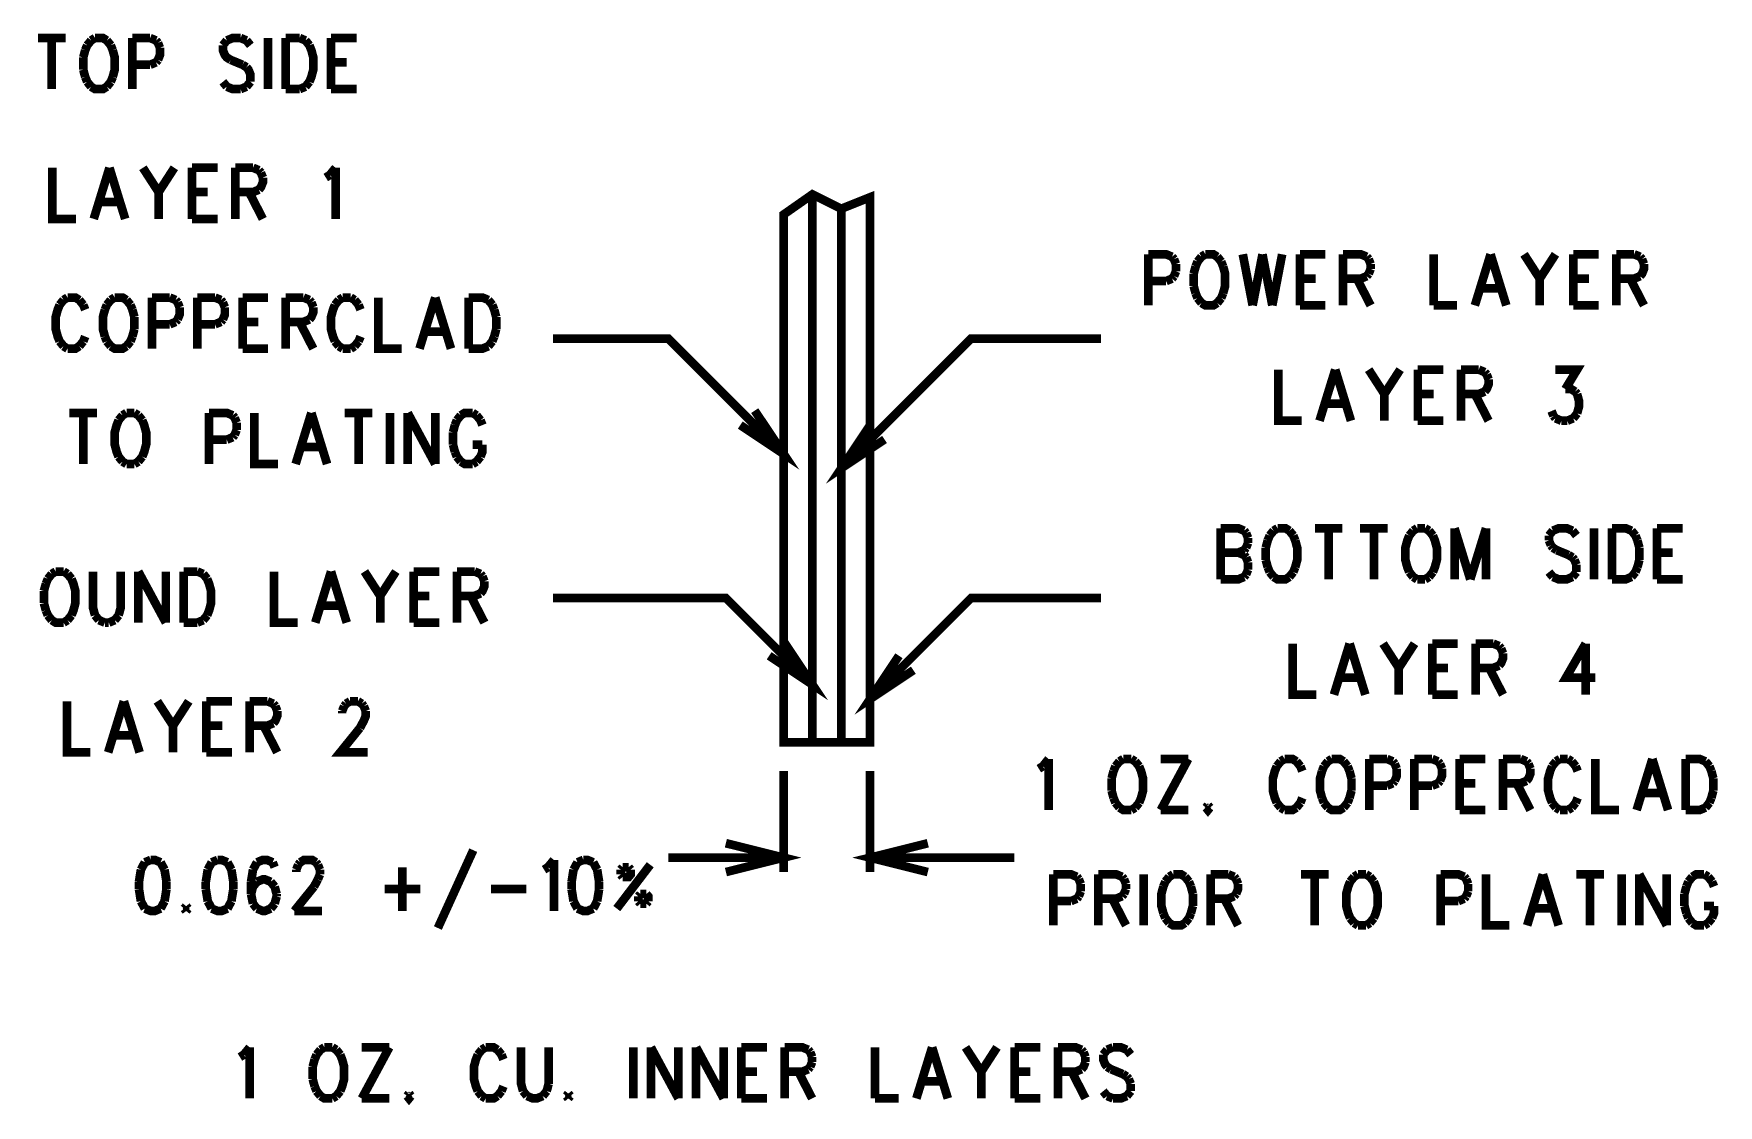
# Model space of a CAD drawing. Extents: x 7.3 to 18.3, y 4.7 to 13.
# Drawn here: x 14.475 to 17.395, y 5.371 to 7.229 of the extents above; entities that cross this region are included whole.
import ezdxf

# ---------------------------------------------------------------- set-up
doc = ezdxf.new("R2010")
doc.units = 0
doc.layers.add('DD_PHO', color=6, linetype='CONTINUOUS')

msp = doc.modelspace()

# ---------------------------------------------------------------- linework, layer by layer
at = {"layer": 'DD_PHO', "const_width": 0.015}
for points in [[(14.4825, 7.22109), (14.53022, 7.22109)], [(14.50636, 7.22109), (14.50636, 7.1325)], [(14.56772, 7.20843), (14.56431, 7.2)], [(14.57454, 7.21687), (14.56772, 7.20843)], [(14.58136, 7.22109), (14.57454, 7.21687)], [(14.60181, 7.21687), (14.595, 7.22109), (14.58136, 7.22109)], [(14.60863, 7.20843), (14.60181, 7.21687)], [(14.61204, 7.2), (14.60863, 7.20843)], [(14.64613, 7.22109), (14.64613, 7.1325)], [(14.64613, 7.22109), (14.67681, 7.22109)], [(14.67681, 7.22109), (14.68704, 7.21687)], [(14.68704, 7.21687), (14.69045, 7.21265)], [(14.69045, 7.21265), (14.69386, 7.20421)], [(14.80977, 7.21687), (14.80295, 7.20843)], [(14.80295, 7.20843), (14.80295, 7.2), (14.80636, 7.19156), (14.80977, 7.18734), (14.81659, 7.18312)], [(14.83363, 7.22109), (14.82, 7.22109), (14.80977, 7.21687)], [(14.84386, 7.21687), (14.83363, 7.22109)], [(14.85068, 7.20843), (14.84386, 7.21687)], [(14.88136, 7.22109), (14.88136, 7.1325)], [(14.91204, 7.22109), (14.91204, 7.1325)], [(14.91204, 7.22109), (14.9359, 7.22109)], [(14.9359, 7.22109), (14.94613, 7.21687)], [(14.94613, 7.21687), (14.95295, 7.20843)], [(14.95295, 7.20843), (14.95636, 7.2), (14.95977, 7.18734), (14.95977, 7.16625), (14.95636, 7.15359), (14.95295, 7.14515)], [(14.99045, 7.22109), (14.99045, 7.1325)], [(14.99045, 7.22109), (15.03477, 7.22109)], [(14.56431, 7.2), (14.5609, 7.18734)], [(14.5609, 7.18734), (14.5609, 7.16625)], [(14.61204, 7.15359), (14.61545, 7.16625), (14.61545, 7.18734), (14.61204, 7.2)], [(14.68704, 7.1789), (14.67681, 7.17468)], [(14.69045, 7.18312), (14.68704, 7.1789)], [(14.69386, 7.20421), (14.69386, 7.19156), (14.69045, 7.18312)], [(14.81659, 7.18312), (14.83704, 7.17468)], [(14.99045, 7.1789), (15.01772, 7.1789)], [(14.5609, 7.16625), (14.56431, 7.15359)], [(14.56431, 7.15359), (14.56772, 7.14515)], [(14.60863, 7.14515), (14.61204, 7.15359)], [(14.67681, 7.17468), (14.64613, 7.17468)], [(14.83704, 7.17468), (14.84386, 7.17046)], [(14.84386, 7.17046), (14.84727, 7.16625), (14.85068, 7.15781), (14.85068, 7.14515)], [(14.56772, 7.14515), (14.57454, 7.13671)], [(14.57454, 7.13671), (14.58136, 7.1325), (14.595, 7.1325), (14.60181, 7.13671)], [(14.60181, 7.13671), (14.60863, 7.14515)], [(14.80977, 7.13671), (14.80295, 7.14515)], [(14.83363, 7.1325), (14.82, 7.1325), (14.80977, 7.13671)], [(14.84386, 7.13671), (14.83363, 7.1325)], [(14.85068, 7.14515), (14.84386, 7.13671)], [(14.9359, 7.1325), (14.91204, 7.1325)], [(14.94613, 7.13671), (14.9359, 7.1325)], [(14.95295, 7.14515), (14.94613, 7.13671)], [(14.99045, 7.1325), (15.03477, 7.1325)], [(14.5075, 6.99609), (14.5075, 6.9075), (14.5484, 6.9075)], [(14.60636, 6.99609), (14.57909, 6.9075)], [(14.60636, 6.99609), (14.63363, 6.9075)], [(14.66431, 6.99609), (14.69159, 6.9539)], [(14.71886, 6.99609), (14.69159, 6.9539)], [(14.74954, 6.99609), (14.74954, 6.9075)], [(14.74954, 6.99609), (14.79386, 6.99609)], [(14.82454, 6.99609), (14.82454, 6.9075)], [(14.82454, 6.99609), (14.85522, 6.99609)], [(14.85522, 6.99609), (14.86545, 6.99187)], [(14.86545, 6.99187), (14.86886, 6.98765)], [(14.87227, 6.97921), (14.87227, 6.97078), (14.86886, 6.96234), (14.86545, 6.95812)], [(14.86886, 6.98765), (14.87227, 6.97921)], [(14.98136, 6.97921), (14.98818, 6.98343)], [(14.98818, 6.98343), (14.9984, 6.99609)], [(14.9984, 6.99609), (14.9984, 6.9075)], [(14.69159, 6.9539), (14.69159, 6.9075)], [(14.74954, 6.9539), (14.77681, 6.9539)], [(14.85522, 6.9539), (14.82454, 6.9539)], [(14.8484, 6.9539), (14.87227, 6.9075)], [(14.86545, 6.95812), (14.85522, 6.9539)], [(15.775, 6), (15.775, 6.915), (15.825, 6.95), (15.875, 6.925), (15.925, 6.945), (15.925, 6), (15.775, 6)], [(15.825, 6.95), (15.825, 6)], [(14.58931, 6.93703), (14.6234, 6.93703)], [(15.875, 6.925), (15.875, 6)], [(14.74954, 6.9075), (14.79386, 6.9075)], [(16.4075, 6.84609), (16.4075, 6.7575)], [(16.4075, 6.84609), (16.43818, 6.84609), (16.4484, 6.84187)], [(16.4484, 6.84187), (16.45181, 6.83765)], [(16.45181, 6.83765), (16.45522, 6.82921)], [(16.45522, 6.82921), (16.45522, 6.81656)], [(16.49272, 6.83343), (16.48931, 6.825)], [(16.49954, 6.84187), (16.49272, 6.83343)], [(16.50636, 6.84609), (16.49954, 6.84187)], [(16.52681, 6.84187), (16.52, 6.84609), (16.50636, 6.84609)], [(16.53363, 6.83343), (16.52681, 6.84187)], [(16.53704, 6.825), (16.53363, 6.83343)], [(16.57113, 6.84609), (16.58818, 6.7575)], [(16.60522, 6.84609), (16.58818, 6.7575)], [(16.60522, 6.84609), (16.62227, 6.7575)], [(16.63931, 6.84609), (16.62227, 6.7575)], [(16.67, 6.84609), (16.67, 6.7575)], [(16.67, 6.84609), (16.71431, 6.84609)], [(16.745, 6.84609), (16.745, 6.7575)], [(16.745, 6.84609), (16.77568, 6.84609), (16.7859, 6.84187)], [(16.7859, 6.84187), (16.78931, 6.83765)], [(16.78931, 6.83765), (16.79272, 6.82921)], [(16.79272, 6.82921), (16.79272, 6.82078)], [(16.90181, 6.84609), (16.90181, 6.7575)], [(17.00068, 6.84609), (16.9734, 6.7575)], [(17.00068, 6.84609), (17.02795, 6.7575)], [(17.05863, 6.84609), (17.0859, 6.8039)], [(17.11318, 6.84609), (17.0859, 6.8039)], [(17.14386, 6.84609), (17.14386, 6.7575)], [(17.14386, 6.84609), (17.18818, 6.84609)], [(17.21886, 6.84609), (17.21886, 6.7575)], [(17.21886, 6.84609), (17.24954, 6.84609)], [(17.24954, 6.84609), (17.25977, 6.84187)], [(17.25977, 6.84187), (17.26318, 6.83765)], [(17.26659, 6.82921), (17.26659, 6.82078), (17.26318, 6.81234), (17.25977, 6.80812)], [(17.26318, 6.83765), (17.26659, 6.82921)], [(16.43818, 6.79968), (16.4075, 6.79968)], [(16.4484, 6.8039), (16.43818, 6.79968)], [(16.45181, 6.80812), (16.4484, 6.8039)], [(16.45522, 6.81656), (16.45181, 6.80812)], [(16.48931, 6.825), (16.4859, 6.81234)], [(16.4859, 6.81234), (16.4859, 6.79125)], [(16.53704, 6.77859), (16.54045, 6.79125), (16.54045, 6.81234), (16.53704, 6.825)], [(16.67, 6.8039), (16.69727, 6.8039)], [(16.77568, 6.8039), (16.745, 6.8039)], [(16.76886, 6.8039), (16.79272, 6.7575)], [(16.7859, 6.80812), (16.77568, 6.8039)], [(16.78931, 6.81234), (16.7859, 6.80812)], [(16.79272, 6.82078), (16.78931, 6.81234)], [(17.0859, 6.8039), (17.0859, 6.7575)], [(17.14386, 6.8039), (17.17113, 6.8039)], [(17.24954, 6.8039), (17.21886, 6.8039)], [(17.24272, 6.8039), (17.26659, 6.7575)], [(17.25977, 6.80812), (17.24954, 6.8039)], [(14.53363, 6.77109), (14.52681, 6.76687)], [(14.55409, 6.76687), (14.54727, 6.77109), (14.53363, 6.77109)], [(14.61545, 6.77109), (14.60863, 6.76687)], [(14.6359, 6.76687), (14.62909, 6.77109), (14.61545, 6.77109)], [(14.68022, 6.77109), (14.68022, 6.6825)], [(14.68022, 6.77109), (14.7109, 6.77109)], [(14.7109, 6.77109), (14.72113, 6.76687)], [(14.75863, 6.77109), (14.75863, 6.6825)], [(14.75863, 6.77109), (14.78931, 6.77109)], [(14.78931, 6.77109), (14.79954, 6.76687)], [(14.83704, 6.77109), (14.83704, 6.6825)], [(14.83704, 6.77109), (14.88136, 6.77109)], [(14.91204, 6.77109), (14.91204, 6.6825)], [(14.91204, 6.77109), (14.94272, 6.77109)], [(14.94272, 6.77109), (14.95295, 6.76687)], [(15.0109, 6.77109), (15.00409, 6.76687)], [(15.02454, 6.77109), (15.0109, 6.77109)], [(15.03136, 6.76687), (15.02454, 6.77109)], [(15.07227, 6.77109), (15.07227, 6.6825), (15.11318, 6.6825)], [(15.17113, 6.77109), (15.14386, 6.6825)], [(15.17113, 6.77109), (15.1984, 6.6825)], [(15.22909, 6.77109), (15.22909, 6.6825)], [(15.22909, 6.77109), (15.25295, 6.77109), (15.26318, 6.76687)], [(16.4859, 6.79125), (16.48931, 6.77859)], [(16.48931, 6.77859), (16.49272, 6.77015)], [(16.49272, 6.77015), (16.49954, 6.76171)], [(16.52681, 6.76171), (16.53363, 6.77015)], [(16.53363, 6.77015), (16.53704, 6.77859)], [(16.98363, 6.78703), (17.01772, 6.78703)], [(14.52, 6.75843), (14.51659, 6.75), (14.51318, 6.73734), (14.51318, 6.71625), (14.51659, 6.70359), (14.52, 6.69515)], [(14.52681, 6.76687), (14.52, 6.75843)], [(14.5609, 6.75843), (14.55409, 6.76687)], [(14.56431, 6.75), (14.5609, 6.75843)], [(14.5984, 6.75), (14.595, 6.73734), (14.595, 6.71625), (14.5984, 6.70359)], [(14.60181, 6.75843), (14.5984, 6.75)], [(14.60863, 6.76687), (14.60181, 6.75843)], [(14.64272, 6.75843), (14.6359, 6.76687)], [(14.64613, 6.75), (14.64272, 6.75843)], [(14.64954, 6.73734), (14.64613, 6.75)], [(14.72113, 6.76687), (14.72454, 6.76265)], [(14.72454, 6.76265), (14.72795, 6.75421)], [(14.72795, 6.75421), (14.72795, 6.74156), (14.72454, 6.73312)], [(14.79954, 6.76687), (14.80295, 6.76265)], [(14.80295, 6.76265), (14.80636, 6.75421)], [(14.80636, 6.75421), (14.80636, 6.74156), (14.80295, 6.73312)], [(14.95295, 6.76687), (14.95636, 6.76265)], [(14.95977, 6.75421), (14.95977, 6.74578), (14.95636, 6.73734), (14.95295, 6.73312)], [(14.95636, 6.76265), (14.95977, 6.75421)], [(14.99727, 6.75843), (14.99386, 6.75), (14.99045, 6.73734), (14.99045, 6.71625), (14.99386, 6.70359), (14.99727, 6.69515)], [(15.00409, 6.76687), (14.99727, 6.75843)], [(15.03818, 6.75843), (15.03136, 6.76687)], [(15.04159, 6.75), (15.03818, 6.75843)], [(15.26318, 6.76687), (15.27, 6.75843)], [(15.27, 6.75843), (15.2734, 6.75)], [(15.2734, 6.75), (15.27681, 6.73734)], [(16.49954, 6.76171), (16.50636, 6.7575), (16.52, 6.7575), (16.52681, 6.76171)], [(16.67, 6.7575), (16.71431, 6.7575)], [(16.90181, 6.7575), (16.94272, 6.7575)], [(17.14386, 6.7575), (17.18818, 6.7575)], [(14.64613, 6.70359), (14.64954, 6.71625)], [(14.64954, 6.71625), (14.64954, 6.73734)], [(14.7109, 6.72468), (14.68022, 6.72468)], [(14.72113, 6.7289), (14.7109, 6.72468)], [(14.72454, 6.73312), (14.72113, 6.7289)], [(14.78931, 6.72468), (14.75863, 6.72468)], [(14.79954, 6.7289), (14.78931, 6.72468)], [(14.80295, 6.73312), (14.79954, 6.7289)], [(14.83704, 6.7289), (14.86431, 6.7289)], [(14.94272, 6.7289), (14.91204, 6.7289)], [(14.9359, 6.7289), (14.95977, 6.6825)], [(14.95295, 6.73312), (14.94272, 6.7289)], [(15.15409, 6.71203), (15.18818, 6.71203)], [(15.27681, 6.71625), (15.2734, 6.70359)], [(15.27681, 6.73734), (15.27681, 6.71625)], [(14.52, 6.69515), (14.52681, 6.68671)], [(14.52681, 6.68671), (14.53363, 6.6825)], [(14.53363, 6.6825), (14.54727, 6.6825), (14.55409, 6.68671)], [(14.55409, 6.68671), (14.5609, 6.69515)], [(14.5609, 6.69515), (14.56431, 6.70359)], [(14.5984, 6.70359), (14.60181, 6.69515)], [(14.60181, 6.69515), (14.60863, 6.68671)], [(14.60863, 6.68671), (14.61545, 6.6825), (14.62909, 6.6825), (14.6359, 6.68671)], [(14.6359, 6.68671), (14.64272, 6.69515)], [(14.64272, 6.69515), (14.64613, 6.70359)], [(14.83704, 6.6825), (14.88136, 6.6825)], [(14.99727, 6.69515), (15.00409, 6.68671)], [(15.00409, 6.68671), (15.0109, 6.6825)], [(15.0109, 6.6825), (15.02454, 6.6825)], [(15.02454, 6.6825), (15.03136, 6.68671)], [(15.03136, 6.68671), (15.03818, 6.69515)], [(15.03818, 6.69515), (15.04159, 6.70359)], [(15.26318, 6.68671), (15.25295, 6.6825), (15.22909, 6.6825)], [(15.27, 6.69515), (15.26318, 6.68671)], [(15.2734, 6.70359), (15.27, 6.69515)], [(15.375, 6.7), (15.575, 6.7), (15.775, 6.5)], [(16.325, 6.7), (16.1, 6.7), (15.875, 6.475)], [(16.6325, 6.64609), (16.6325, 6.5575), (16.6734, 6.5575)], [(16.73136, 6.64609), (16.70409, 6.5575)], [(16.73136, 6.64609), (16.75863, 6.5575)], [(16.78931, 6.64609), (16.81659, 6.6039)], [(16.84386, 6.64609), (16.81659, 6.6039)], [(16.87454, 6.64609), (16.87454, 6.5575)], [(16.87454, 6.64609), (16.91886, 6.64609)], [(16.94954, 6.64609), (16.94954, 6.5575)], [(16.94954, 6.64609), (16.98022, 6.64609)], [(16.98022, 6.64609), (16.99045, 6.64187)], [(16.99045, 6.64187), (16.99386, 6.63765)], [(16.99727, 6.62921), (16.99727, 6.62078), (16.99386, 6.61234), (16.99045, 6.60812)], [(16.99386, 6.63765), (16.99727, 6.62921)], [(17.11318, 6.64609), (17.15068, 6.64609), (17.13022, 6.61234)], [(16.81659, 6.6039), (16.81659, 6.5575)], [(16.87454, 6.6039), (16.90181, 6.6039)], [(16.98022, 6.6039), (16.94954, 6.6039)], [(16.9734, 6.6039), (16.99727, 6.5575)], [(16.99045, 6.60812), (16.98022, 6.6039)], [(17.13022, 6.61234), (17.14045, 6.61234), (17.14727, 6.60812)], [(17.14727, 6.60812), (17.15068, 6.6039)], [(17.15068, 6.6039), (17.15409, 6.59125), (17.15409, 6.58281), (17.15068, 6.57015)], [(14.53704, 6.57109), (14.58477, 6.57109)], [(14.5609, 6.57109), (14.5609, 6.4825)], [(14.62909, 6.56687), (14.62227, 6.55843)], [(14.6359, 6.57109), (14.62909, 6.56687)], [(14.64954, 6.57109), (14.6359, 6.57109)], [(14.65636, 6.56687), (14.64954, 6.57109)], [(14.66318, 6.55843), (14.65636, 6.56687)], [(14.77909, 6.57109), (14.77909, 6.4825)], [(14.77909, 6.57109), (14.80977, 6.57109), (14.82, 6.56687)], [(14.82, 6.56687), (14.8234, 6.56265)], [(14.8575, 6.57109), (14.8575, 6.4825), (14.8984, 6.4825)], [(14.95636, 6.57109), (14.92909, 6.4825)], [(14.95636, 6.57109), (14.98363, 6.4825)], [(15.01431, 6.57109), (15.06204, 6.57109)], [(15.03818, 6.57109), (15.03818, 6.4825)], [(15.09272, 6.57109), (15.09272, 6.4825)], [(15.1234, 6.57109), (15.1234, 6.4825)], [(15.1234, 6.57109), (15.17113, 6.4825)], [(15.17113, 6.57109), (15.17113, 6.4825)], [(15.21545, 6.56687), (15.20863, 6.55843)], [(15.2359, 6.57109), (15.22227, 6.57109), (15.21545, 6.56687)], [(15.24272, 6.56687), (15.2359, 6.57109)], [(15.24954, 6.55843), (15.24272, 6.56687)], [(15.725, 6.575), (15.775, 6.5), (15.7, 6.55)], [(16.71431, 6.58703), (16.7484, 6.58703)], [(17.10977, 6.56593), (17.10636, 6.57437)], [(17.11318, 6.56171), (17.10977, 6.56593)], [(17.15068, 6.57015), (17.14386, 6.56171)], [(14.62227, 6.55843), (14.61886, 6.55), (14.61545, 6.53734), (14.61545, 6.51625), (14.61886, 6.50359), (14.62227, 6.49515)], [(14.66318, 6.49515), (14.66659, 6.50359), (14.67, 6.51625), (14.67, 6.53734), (14.66659, 6.55), (14.66318, 6.55843)], [(14.8234, 6.56265), (14.82681, 6.55421)], [(14.82681, 6.54156), (14.8234, 6.53312)], [(14.82681, 6.55421), (14.82681, 6.54156)], [(15.20522, 6.55), (15.20181, 6.53734)], [(15.20181, 6.53734), (15.20181, 6.51625)], [(15.20863, 6.55843), (15.20522, 6.55)], [(15.25295, 6.55), (15.24954, 6.55843)], [(15.925, 6.55), (15.875, 6.475), (15.95, 6.525)], [(16.87454, 6.5575), (16.91886, 6.5575)], [(17.1234, 6.5575), (17.11318, 6.56171)], [(17.13363, 6.5575), (17.1234, 6.5575)], [(17.14386, 6.56171), (17.13363, 6.5575)], [(14.80977, 6.52468), (14.77909, 6.52468)], [(14.82, 6.5289), (14.80977, 6.52468)], [(14.8234, 6.53312), (14.82, 6.5289)], [(14.93931, 6.51203), (14.9734, 6.51203)], [(15.20181, 6.51625), (15.20522, 6.50359)], [(15.2359, 6.51625), (15.25295, 6.51625)], [(15.24954, 6.49515), (15.25295, 6.50359), (15.25295, 6.51625)], [(14.62227, 6.49515), (14.62909, 6.48671)], [(14.62909, 6.48671), (14.6359, 6.4825)], [(14.6359, 6.4825), (14.64954, 6.4825)], [(14.64954, 6.4825), (14.65636, 6.48671)], [(14.65636, 6.48671), (14.66318, 6.49515)], [(15.20522, 6.50359), (15.20863, 6.49515)], [(15.20863, 6.49515), (15.21545, 6.48671)], [(15.21545, 6.48671), (15.22227, 6.4825), (15.2359, 6.4825)], [(15.2359, 6.4825), (15.24272, 6.48671)], [(15.24272, 6.48671), (15.24954, 6.49515)], [(16.5325, 6.37109), (16.5325, 6.2825)], [(16.5325, 6.37109), (16.56318, 6.37109), (16.5734, 6.36687)], [(16.5734, 6.36687), (16.57681, 6.36265)], [(16.57681, 6.36265), (16.58022, 6.35421)], [(16.62454, 6.36687), (16.61772, 6.35843)], [(16.63136, 6.37109), (16.62454, 6.36687)], [(16.65181, 6.36687), (16.645, 6.37109), (16.63136, 6.37109)], [(16.65863, 6.35843), (16.65181, 6.36687)], [(16.69613, 6.37109), (16.74386, 6.37109)], [(16.72, 6.37109), (16.72, 6.2825)], [(16.77454, 6.37109), (16.82227, 6.37109)], [(16.7984, 6.37109), (16.7984, 6.2825)], [(16.86659, 6.36687), (16.85977, 6.35843)], [(16.8734, 6.37109), (16.86659, 6.36687)], [(16.88704, 6.37109), (16.8734, 6.37109)], [(16.89386, 6.36687), (16.88704, 6.37109)], [(16.90068, 6.35843), (16.89386, 6.36687)], [(16.93818, 6.37109), (16.93818, 6.2825)], [(16.93818, 6.37109), (16.96545, 6.2825)], [(16.99272, 6.37109), (16.96545, 6.2825)], [(16.99272, 6.37109), (16.99272, 6.2825)], [(17.10863, 6.36687), (17.10181, 6.35843)], [(17.14272, 6.36687), (17.1325, 6.37109), (17.11886, 6.37109), (17.10863, 6.36687)], [(17.14954, 6.35843), (17.14272, 6.36687)], [(17.18022, 6.37109), (17.18022, 6.2825)], [(17.2109, 6.37109), (17.2109, 6.2825)], [(17.2109, 6.37109), (17.23477, 6.37109), (17.245, 6.36687)], [(17.245, 6.36687), (17.25181, 6.35843)], [(17.28931, 6.37109), (17.28931, 6.2825)], [(17.28931, 6.37109), (17.33363, 6.37109)], [(16.5734, 6.33312), (16.56318, 6.3289)], [(16.57681, 6.33734), (16.5734, 6.33312)], [(16.58022, 6.34578), (16.57681, 6.33734)], [(16.58022, 6.35421), (16.58022, 6.34578)], [(16.61431, 6.35), (16.6109, 6.33734)], [(16.6109, 6.33734), (16.6109, 6.31625)], [(16.61772, 6.35843), (16.61431, 6.35)], [(16.66204, 6.35), (16.65863, 6.35843)], [(16.66204, 6.30359), (16.66545, 6.31625), (16.66545, 6.33734), (16.66204, 6.35)], [(16.85977, 6.35843), (16.85636, 6.35), (16.85295, 6.33734), (16.85295, 6.31625), (16.85636, 6.30359), (16.85977, 6.29515)], [(16.90068, 6.29515), (16.90409, 6.30359), (16.9075, 6.31625), (16.9075, 6.33734), (16.90409, 6.35), (16.90068, 6.35843)], [(17.10181, 6.35843), (17.10181, 6.35)], [(17.10181, 6.35), (17.10522, 6.34156)], [(17.10522, 6.34156), (17.10863, 6.33734)], [(17.10863, 6.33734), (17.11545, 6.33312)], [(17.11545, 6.33312), (17.1359, 6.32468)], [(17.25181, 6.35843), (17.25522, 6.35)], [(17.25522, 6.35), (17.25863, 6.33734)], [(17.25863, 6.33734), (17.25863, 6.31625)], [(16.5325, 6.3289), (16.56318, 6.3289)], [(16.56318, 6.3289), (16.5734, 6.32468)], [(16.5734, 6.32468), (16.57681, 6.32046)], [(16.57681, 6.32046), (16.58022, 6.31203)], [(16.58022, 6.31203), (16.58022, 6.29937)], [(16.6109, 6.31625), (16.61431, 6.30359)], [(16.61431, 6.30359), (16.61772, 6.29515)], [(16.65863, 6.29515), (16.66204, 6.30359)], [(17.1359, 6.32468), (17.14272, 6.32046)], [(17.14272, 6.32046), (17.14613, 6.31625)], [(17.14613, 6.31625), (17.14954, 6.30781)], [(17.14954, 6.30781), (17.14954, 6.29515)], [(17.25522, 6.30359), (17.25181, 6.29515)], [(17.25863, 6.31625), (17.25522, 6.30359)], [(17.28931, 6.3289), (17.31659, 6.3289)], [(14.49613, 6.275), (14.49272, 6.26234)], [(14.49954, 6.28343), (14.49613, 6.275)], [(14.50636, 6.29187), (14.49954, 6.28343)], [(14.51318, 6.29609), (14.50636, 6.29187)], [(14.52681, 6.29609), (14.51318, 6.29609)], [(14.53363, 6.29187), (14.52681, 6.29609)], [(14.54045, 6.28343), (14.53363, 6.29187)], [(14.54045, 6.22015), (14.54386, 6.22859), (14.54727, 6.24125), (14.54727, 6.26234), (14.54386, 6.275), (14.54045, 6.28343)], [(14.57795, 6.29609), (14.57795, 6.23281), (14.58136, 6.22015)], [(14.62227, 6.22015), (14.62568, 6.23281), (14.62568, 6.29609)], [(14.65636, 6.29609), (14.65636, 6.2075)], [(14.65636, 6.29609), (14.70409, 6.2075)], [(14.70409, 6.29609), (14.70409, 6.2075)], [(14.73477, 6.29609), (14.73477, 6.2075)], [(14.73477, 6.29609), (14.75863, 6.29609)], [(14.75863, 6.29609), (14.76886, 6.29187)], [(14.76886, 6.29187), (14.77568, 6.28343)], [(14.77568, 6.28343), (14.77909, 6.275), (14.7825, 6.26234), (14.7825, 6.24125), (14.77909, 6.22859), (14.77568, 6.22015)], [(14.89159, 6.29609), (14.89159, 6.2075), (14.9325, 6.2075)], [(14.99045, 6.29609), (14.96318, 6.2075)], [(14.99045, 6.29609), (15.01772, 6.2075)], [(15.0484, 6.29609), (15.07568, 6.2539)], [(15.10295, 6.29609), (15.07568, 6.2539)], [(15.13363, 6.29609), (15.13363, 6.2075)], [(15.13363, 6.29609), (15.17795, 6.29609)], [(15.20863, 6.29609), (15.20863, 6.2075)], [(15.20863, 6.29609), (15.23931, 6.29609)], [(15.23931, 6.29609), (15.24954, 6.29187)], [(15.24954, 6.29187), (15.25295, 6.28765)], [(15.25636, 6.27921), (15.25636, 6.27078), (15.25295, 6.26234), (15.24954, 6.25812)], [(15.25295, 6.28765), (15.25636, 6.27921)], [(16.5734, 6.28671), (16.56318, 6.2825), (16.5325, 6.2825)], [(16.57681, 6.29093), (16.5734, 6.28671)], [(16.58022, 6.29937), (16.57681, 6.29093)], [(16.61772, 6.29515), (16.62454, 6.28671)], [(16.62454, 6.28671), (16.63136, 6.2825), (16.645, 6.2825), (16.65181, 6.28671)], [(16.65181, 6.28671), (16.65863, 6.29515)], [(16.85977, 6.29515), (16.86659, 6.28671)], [(16.86659, 6.28671), (16.8734, 6.2825)], [(16.8734, 6.2825), (16.88704, 6.2825)], [(16.88704, 6.2825), (16.89386, 6.28671)], [(16.89386, 6.28671), (16.90068, 6.29515)], [(17.10863, 6.28671), (17.10181, 6.29515)], [(17.14272, 6.28671), (17.1325, 6.2825), (17.11886, 6.2825), (17.10863, 6.28671)], [(17.14954, 6.29515), (17.14272, 6.28671)], [(17.245, 6.28671), (17.23477, 6.2825), (17.2109, 6.2825)], [(17.25181, 6.29515), (17.245, 6.28671)], [(17.28931, 6.2825), (17.33363, 6.2825)], [(14.49272, 6.26234), (14.49272, 6.24125)], [(15.07568, 6.2539), (15.07568, 6.2075)], [(15.13363, 6.2539), (15.1609, 6.2539)], [(15.23931, 6.2539), (15.20863, 6.2539)], [(15.2325, 6.2539), (15.25636, 6.2075)], [(15.24954, 6.25812), (15.23931, 6.2539)], [(15.825, 6.1), (15.675, 6.25), (15.375, 6.25)], [(15.925, 6.075), (16.1, 6.25), (16.325, 6.25)], [(14.49272, 6.24125), (14.49613, 6.22859)], [(14.49613, 6.22859), (14.49954, 6.22015)], [(14.49954, 6.22015), (14.50636, 6.21171)], [(14.53363, 6.21171), (14.54045, 6.22015)], [(14.58136, 6.22015), (14.58818, 6.21171)], [(14.61545, 6.21171), (14.62227, 6.22015)], [(14.77568, 6.22015), (14.76886, 6.21171)], [(14.9734, 6.23703), (15.0075, 6.23703)], [(14.50636, 6.21171), (14.51318, 6.2075), (14.52681, 6.2075)], [(14.52681, 6.2075), (14.53363, 6.21171)], [(14.58818, 6.21171), (14.5984, 6.2075)], [(14.5984, 6.2075), (14.60522, 6.2075)], [(14.60522, 6.2075), (14.61545, 6.21171)], [(14.75863, 6.2075), (14.73477, 6.2075)], [(14.76886, 6.21171), (14.75863, 6.2075)], [(15.13363, 6.2075), (15.17795, 6.2075)], [(15.775, 6.175), (15.825, 6.1), (15.75, 6.15)], [(16.6575, 6.17109), (16.6575, 6.0825), (16.6984, 6.0825)], [(16.75636, 6.17109), (16.72909, 6.0825)], [(16.75636, 6.17109), (16.78363, 6.0825)], [(16.81431, 6.17109), (16.84159, 6.1289)], [(16.86886, 6.17109), (16.84159, 6.1289)], [(16.89954, 6.17109), (16.89954, 6.0825)], [(16.89954, 6.17109), (16.94386, 6.17109)], [(16.97454, 6.17109), (16.97454, 6.0825)], [(16.97454, 6.17109), (17.00522, 6.17109)], [(17.00522, 6.17109), (17.01545, 6.16687)], [(17.01545, 6.16687), (17.01886, 6.16265)], [(17.01886, 6.16265), (17.02227, 6.15421)], [(17.16545, 6.17109), (17.13136, 6.11203), (17.1825, 6.11203)], [(17.16545, 6.17109), (17.16545, 6.0825)], [(15.975, 6.15), (15.925, 6.075), (16, 6.125)], [(16.84159, 6.1289), (16.84159, 6.0825)], [(16.89954, 6.1289), (16.92681, 6.1289)], [(17.00522, 6.1289), (16.97454, 6.1289)], [(16.9984, 6.1289), (17.02227, 6.0825)], [(17.01545, 6.13312), (17.00522, 6.1289)], [(17.02227, 6.15421), (17.02227, 6.14578), (17.01886, 6.13734), (17.01545, 6.13312)], [(16.73931, 6.11203), (16.7734, 6.11203)], [(14.5325, 6.07109), (14.5325, 5.9825), (14.5734, 5.9825)], [(14.63136, 6.07109), (14.60409, 5.9825)], [(14.63136, 6.07109), (14.65863, 5.9825)], [(14.68931, 6.07109), (14.71659, 6.0289)], [(14.74386, 6.07109), (14.71659, 6.0289)], [(14.77454, 6.07109), (14.77454, 5.9825)], [(14.77454, 6.07109), (14.81886, 6.07109)], [(14.84954, 6.07109), (14.84954, 5.9825)], [(14.84954, 6.07109), (14.88022, 6.07109)], [(14.88022, 6.07109), (14.89045, 6.06687)], [(15.01659, 6.06687), (15.0234, 6.07109)], [(15.0234, 6.07109), (15.03704, 6.07109)], [(15.03704, 6.07109), (15.04386, 6.06687)], [(16.89954, 6.0825), (16.94386, 6.0825)], [(14.89045, 6.06687), (14.89386, 6.06265)], [(14.89727, 6.05421), (14.89727, 6.04578), (14.89386, 6.03734), (14.89045, 6.03312)], [(14.89386, 6.06265), (14.89727, 6.05421)], [(15.00977, 6.05421), (15.01318, 6.06265)], [(15.00977, 6.05), (15.00977, 6.05421)], [(15.01318, 6.06265), (15.01659, 6.06687)], [(15.05068, 6.05421), (15.05068, 6.04578), (15.04727, 6.03734), (15.04045, 6.02468)], [(15.04386, 6.06687), (15.04727, 6.06265)], [(15.04727, 6.06265), (15.05068, 6.05421)], [(14.61431, 6.01203), (14.6484, 6.01203)], [(14.71659, 6.0289), (14.71659, 5.9825)], [(14.77454, 6.0289), (14.80181, 6.0289)], [(14.88022, 6.0289), (14.84954, 6.0289)], [(14.8734, 6.0289), (14.89727, 5.9825)], [(14.89045, 6.03312), (14.88022, 6.0289)], [(15.04045, 6.02468), (15.00636, 5.9825), (15.05409, 5.9825)], [(14.77454, 5.9825), (14.81886, 5.9825)], [(16.2175, 5.95421), (16.22431, 5.95843)], [(16.22431, 5.95843), (16.23454, 5.97109)], [(16.23454, 5.97109), (16.23454, 5.8825)], [(16.35045, 5.95843), (16.34704, 5.95)], [(16.35727, 5.96687), (16.35045, 5.95843)], [(16.36409, 5.97109), (16.35727, 5.96687)], [(16.37772, 5.97109), (16.36409, 5.97109)], [(16.38454, 5.96687), (16.37772, 5.97109)], [(16.39136, 5.95843), (16.38454, 5.96687)], [(16.39136, 5.89515), (16.39477, 5.90359), (16.39818, 5.91625), (16.39818, 5.93734), (16.39477, 5.95), (16.39136, 5.95843)], [(16.47659, 5.97109), (16.42886, 5.8825)], [(16.42886, 5.97109), (16.47659, 5.97109)], [(16.63, 5.95843), (16.62659, 5.95), (16.62318, 5.93734), (16.62318, 5.91625), (16.62659, 5.90359), (16.63, 5.89515)], [(16.63681, 5.96687), (16.63, 5.95843)], [(16.64363, 5.97109), (16.63681, 5.96687)], [(16.66409, 5.96687), (16.65727, 5.97109), (16.64363, 5.97109)], [(16.6709, 5.95843), (16.66409, 5.96687)], [(16.67431, 5.95), (16.6709, 5.95843)], [(16.71181, 5.95843), (16.7084, 5.95)], [(16.71863, 5.96687), (16.71181, 5.95843)], [(16.72545, 5.97109), (16.71863, 5.96687)], [(16.7459, 5.96687), (16.73909, 5.97109), (16.72545, 5.97109)], [(16.75272, 5.95843), (16.7459, 5.96687)], [(16.75613, 5.95), (16.75272, 5.95843)], [(16.79022, 5.97109), (16.79022, 5.8825)], [(16.79022, 5.97109), (16.8209, 5.97109)], [(16.8209, 5.97109), (16.83113, 5.96687)], [(16.83113, 5.96687), (16.83454, 5.96265)], [(16.83454, 5.96265), (16.83795, 5.95421)], [(16.83795, 5.95421), (16.83795, 5.94156), (16.83454, 5.93312)], [(16.86863, 5.97109), (16.86863, 5.8825)], [(16.86863, 5.97109), (16.89931, 5.97109)], [(16.89931, 5.97109), (16.90954, 5.96687)], [(16.90954, 5.96687), (16.91295, 5.96265)], [(16.91295, 5.96265), (16.91636, 5.95421)], [(16.91636, 5.95421), (16.91636, 5.94156), (16.91295, 5.93312)], [(16.94704, 5.97109), (16.94704, 5.8825)], [(16.94704, 5.97109), (16.99136, 5.97109)], [(17.02204, 5.97109), (17.02204, 5.8825)], [(17.02204, 5.97109), (17.05272, 5.97109)], [(17.05272, 5.97109), (17.06295, 5.96687)], [(17.06295, 5.96687), (17.06636, 5.96265)], [(17.06977, 5.95421), (17.06977, 5.94578), (17.06636, 5.93734), (17.06295, 5.93312)], [(17.06636, 5.96265), (17.06977, 5.95421)], [(17.10727, 5.95843), (17.10386, 5.95), (17.10045, 5.93734), (17.10045, 5.91625), (17.10386, 5.90359), (17.10727, 5.89515)], [(17.11409, 5.96687), (17.10727, 5.95843)], [(17.1209, 5.97109), (17.11409, 5.96687)], [(17.13454, 5.97109), (17.1209, 5.97109)], [(17.14136, 5.96687), (17.13454, 5.97109)], [(17.14818, 5.95843), (17.14136, 5.96687)], [(17.15159, 5.95), (17.14818, 5.95843)], [(17.18227, 5.97109), (17.18227, 5.8825), (17.22318, 5.8825)], [(17.28113, 5.97109), (17.25386, 5.8825)], [(17.28113, 5.97109), (17.3084, 5.8825)], [(17.33909, 5.97109), (17.33909, 5.8825)], [(17.33909, 5.97109), (17.36295, 5.97109), (17.37318, 5.96687)], [(17.37318, 5.96687), (17.38, 5.95843)], [(17.38, 5.95843), (17.3834, 5.95)], [(15.775, 5.95), (15.775, 5.775)], [(15.925, 5.95), (15.925, 5.775)], [(16.34704, 5.95), (16.34363, 5.93734)], [(16.34363, 5.93734), (16.34363, 5.91625)], [(16.7084, 5.95), (16.705, 5.93734), (16.705, 5.91625), (16.7084, 5.90359)], [(16.75954, 5.93734), (16.75613, 5.95)], [(16.75954, 5.91625), (16.75954, 5.93734)], [(16.8209, 5.92468), (16.79022, 5.92468)], [(16.83113, 5.9289), (16.8209, 5.92468)], [(16.83454, 5.93312), (16.83113, 5.9289)], [(16.89931, 5.92468), (16.86863, 5.92468)], [(16.90954, 5.9289), (16.89931, 5.92468)], [(16.91295, 5.93312), (16.90954, 5.9289)], [(16.94704, 5.9289), (16.97431, 5.9289)], [(17.05272, 5.9289), (17.02204, 5.9289)], [(17.0459, 5.9289), (17.06977, 5.8825)], [(17.06295, 5.93312), (17.05272, 5.9289)], [(17.3834, 5.95), (17.38681, 5.93734)], [(17.38681, 5.93734), (17.38681, 5.91625)], [(16.34363, 5.91625), (16.34704, 5.90359)], [(16.34704, 5.90359), (16.35045, 5.89515)], [(16.35045, 5.89515), (16.35727, 5.88671)], [(16.38454, 5.88671), (16.39136, 5.89515)], [(16.63, 5.89515), (16.63681, 5.88671)], [(16.66409, 5.88671), (16.6709, 5.89515)], [(16.6709, 5.89515), (16.67431, 5.90359)], [(16.7084, 5.90359), (16.71181, 5.89515)], [(16.71181, 5.89515), (16.71863, 5.88671)], [(16.7459, 5.88671), (16.75272, 5.89515)], [(16.75272, 5.89515), (16.75613, 5.90359)], [(16.75613, 5.90359), (16.75954, 5.91625)], [(17.10727, 5.89515), (17.11409, 5.88671)], [(17.14136, 5.88671), (17.14818, 5.89515)], [(17.14818, 5.89515), (17.15159, 5.90359)], [(17.26409, 5.91203), (17.29818, 5.91203)], [(17.38, 5.89515), (17.37318, 5.88671)], [(17.3834, 5.90359), (17.38, 5.89515)], [(17.38681, 5.91625), (17.3834, 5.90359)], [(16.35727, 5.88671), (16.36409, 5.8825), (16.37772, 5.8825)], [(16.37772, 5.8825), (16.38454, 5.88671)], [(16.42886, 5.8825), (16.47659, 5.8825)], [(16.51068, 5.89093), (16.50727, 5.88671)], [(16.50727, 5.88671), (16.51068, 5.8825), (16.51409, 5.88671)], [(16.51409, 5.88671), (16.51068, 5.89093)], [(16.63681, 5.88671), (16.64363, 5.8825)], [(16.64363, 5.8825), (16.65727, 5.8825), (16.66409, 5.88671)], [(16.71863, 5.88671), (16.72545, 5.8825), (16.73909, 5.8825), (16.7459, 5.88671)], [(16.94704, 5.8825), (16.99136, 5.8825)], [(17.11409, 5.88671), (17.1209, 5.8825)], [(17.1209, 5.8825), (17.13454, 5.8825)], [(17.13454, 5.8825), (17.14136, 5.88671)], [(17.37318, 5.88671), (17.36295, 5.8825), (17.33909, 5.8825)], [(15.23704, 5.81296), (15.17568, 5.67796)], [(15.675, 5.825), (15.775, 5.8), (15.675, 5.775)], [(16.025, 5.775), (15.925, 5.8), (16.025, 5.825)], [(14.6609, 5.77921), (14.6575, 5.75812)], [(14.66772, 5.79187), (14.6609, 5.77921)], [(14.67795, 5.79609), (14.66772, 5.79187)], [(14.695, 5.79187), (14.68477, 5.79609), (14.67795, 5.79609)], [(14.70181, 5.77921), (14.695, 5.79187)], [(14.70522, 5.75812), (14.70181, 5.77921)], [(14.77681, 5.77921), (14.7734, 5.75812)], [(14.78363, 5.79187), (14.77681, 5.77921)], [(14.79386, 5.79609), (14.78363, 5.79187)], [(14.8109, 5.79187), (14.80068, 5.79609), (14.79386, 5.79609)], [(14.81772, 5.77921), (14.8109, 5.79187)], [(14.82113, 5.75812), (14.81772, 5.77921)], [(14.85522, 5.77921), (14.85181, 5.75812)], [(14.86204, 5.79187), (14.85522, 5.77921)], [(14.88931, 5.79187), (14.87909, 5.79609), (14.87227, 5.79609), (14.86204, 5.79187)], [(14.89272, 5.78343), (14.88931, 5.79187)], [(14.93022, 5.77921), (14.93363, 5.78765)], [(14.93022, 5.775), (14.93022, 5.77921)], [(14.93363, 5.78765), (14.93704, 5.79187)], [(14.93704, 5.79187), (14.94386, 5.79609), (14.9575, 5.79609), (14.96431, 5.79187)], [(14.96431, 5.79187), (14.96772, 5.78765)], [(14.96772, 5.78765), (14.97113, 5.77921)], [(14.97113, 5.77921), (14.97113, 5.77078)], [(15.11431, 5.78343), (15.11431, 5.7075)], [(15.35977, 5.77921), (15.36659, 5.78343)], [(15.36659, 5.78343), (15.37681, 5.79609)], [(15.37681, 5.79609), (15.37681, 5.7075)], [(15.4109, 5.77921), (15.4075, 5.75812)], [(15.41772, 5.79187), (15.4109, 5.77921)], [(15.42795, 5.79609), (15.41772, 5.79187)], [(15.445, 5.79187), (15.43477, 5.79609), (15.42795, 5.79609)], [(15.45181, 5.77921), (15.445, 5.79187)], [(15.45522, 5.75812), (15.45181, 5.77921)], [(15.54386, 5.78765), (15.4859, 5.71171)], [(15.49613, 5.78343), (15.49272, 5.77921)], [(15.49272, 5.77921), (15.49272, 5.77078)], [(15.50636, 5.78343), (15.49613, 5.78343)], [(15.49613, 5.76656), (15.50636, 5.76656), (15.50977, 5.77078), (15.50977, 5.77921)], [(15.50977, 5.77921), (15.50636, 5.78343)], [(15.775, 5.8), (15.575, 5.8)], [(15.925, 5.8), (16.175, 5.8)], [(14.6575, 5.75812), (14.6575, 5.74546)], [(14.70522, 5.74546), (14.70522, 5.75812)], [(14.7734, 5.75812), (14.7734, 5.74546)], [(14.82113, 5.74546), (14.82113, 5.75812)], [(14.85181, 5.75812), (14.85181, 5.73703)], [(14.85522, 5.74968), (14.85181, 5.73703)], [(14.86204, 5.75812), (14.85522, 5.74968)], [(14.8859, 5.75812), (14.87568, 5.76234), (14.87227, 5.76234), (14.86204, 5.75812)], [(14.89272, 5.74968), (14.8859, 5.75812)], [(14.89613, 5.73703), (14.89272, 5.74968)], [(14.9609, 5.74968), (14.92681, 5.7075)], [(14.96772, 5.76234), (14.9609, 5.74968)], [(14.97113, 5.77078), (14.96772, 5.76234)], [(15.4075, 5.75812), (15.4075, 5.74546)], [(15.45522, 5.74546), (15.45522, 5.75812)], [(15.49272, 5.77078), (15.49613, 5.76656)], [(16.2425, 5.77109), (16.2425, 5.6825)], [(16.2425, 5.77109), (16.27318, 5.77109), (16.2834, 5.76687)], [(16.2834, 5.76687), (16.28681, 5.76265)], [(16.28681, 5.76265), (16.29022, 5.75421)], [(16.29022, 5.75421), (16.29022, 5.74156)], [(16.3209, 5.77109), (16.3209, 5.6825)], [(16.3209, 5.77109), (16.35159, 5.77109), (16.36181, 5.76687)], [(16.36181, 5.76687), (16.36522, 5.76265)], [(16.36522, 5.76265), (16.36863, 5.75421)], [(16.36863, 5.75421), (16.36863, 5.74578)], [(16.39931, 5.77109), (16.39931, 5.6825)], [(16.4334, 5.75), (16.43, 5.73734), (16.43, 5.71625), (16.4334, 5.70359)], [(16.43681, 5.75843), (16.4334, 5.75)], [(16.44363, 5.76687), (16.43681, 5.75843)], [(16.45045, 5.77109), (16.44363, 5.76687)], [(16.4709, 5.76687), (16.46409, 5.77109), (16.45045, 5.77109)], [(16.47772, 5.75843), (16.4709, 5.76687)], [(16.48113, 5.75), (16.47772, 5.75843)], [(16.48454, 5.73734), (16.48113, 5.75)], [(16.51522, 5.77109), (16.51522, 5.6825)], [(16.51522, 5.77109), (16.5459, 5.77109)], [(16.5459, 5.77109), (16.55613, 5.76687)], [(16.55613, 5.76687), (16.55954, 5.76265)], [(16.55954, 5.76265), (16.56295, 5.75421)], [(16.56295, 5.75421), (16.56295, 5.74578), (16.55954, 5.73734)], [(16.67204, 5.77109), (16.71977, 5.77109)], [(16.6959, 5.77109), (16.6959, 5.6825)], [(16.75727, 5.75843), (16.75386, 5.75), (16.75045, 5.73734), (16.75045, 5.71625), (16.75386, 5.70359), (16.75727, 5.69515)], [(16.76409, 5.76687), (16.75727, 5.75843)], [(16.7709, 5.77109), (16.76409, 5.76687)], [(16.78454, 5.77109), (16.7709, 5.77109)], [(16.79136, 5.76687), (16.78454, 5.77109)], [(16.79818, 5.75843), (16.79136, 5.76687)], [(16.79818, 5.69515), (16.80159, 5.70359), (16.805, 5.71625), (16.805, 5.73734), (16.80159, 5.75), (16.79818, 5.75843)], [(16.91409, 5.77109), (16.91409, 5.6825)], [(16.91409, 5.77109), (16.94477, 5.77109), (16.955, 5.76687)], [(16.955, 5.76687), (16.9584, 5.76265)], [(16.9584, 5.76265), (16.96181, 5.75421)], [(16.96181, 5.75421), (16.96181, 5.74156)], [(16.9925, 5.77109), (16.9925, 5.6825), (17.0334, 5.6825)], [(17.09136, 5.77109), (17.06409, 5.6825)], [(17.09136, 5.77109), (17.11863, 5.6825)], [(17.14931, 5.77109), (17.19704, 5.77109)], [(17.17318, 5.77109), (17.17318, 5.6825)], [(17.22772, 5.77109), (17.22772, 5.6825)], [(17.2584, 5.77109), (17.2584, 5.6825)], [(17.2584, 5.77109), (17.30613, 5.6825)], [(17.30613, 5.77109), (17.30613, 5.6825)], [(17.34022, 5.75), (17.33681, 5.73734)], [(17.34363, 5.75843), (17.34022, 5.75)], [(17.35045, 5.76687), (17.34363, 5.75843)], [(17.3709, 5.77109), (17.35727, 5.77109), (17.35045, 5.76687)], [(17.37772, 5.76687), (17.3709, 5.77109)], [(17.38454, 5.75843), (17.37772, 5.76687)], [(17.38795, 5.75), (17.38454, 5.75843)], [(14.6575, 5.74546), (14.6609, 5.72437)], [(14.6609, 5.72437), (14.66772, 5.71171)], [(14.695, 5.71171), (14.70181, 5.72437)], [(14.70181, 5.72437), (14.70522, 5.74546)], [(14.7734, 5.74546), (14.77681, 5.72437)], [(14.77681, 5.72437), (14.78363, 5.71171)], [(14.8109, 5.71171), (14.81772, 5.72437)], [(14.81772, 5.72437), (14.82113, 5.74546)], [(14.85181, 5.73703), (14.85522, 5.72015)], [(14.85522, 5.72015), (14.86204, 5.71171)], [(14.8859, 5.71171), (14.89272, 5.72015)], [(14.89272, 5.72015), (14.89613, 5.73281)], [(14.89613, 5.73281), (14.89613, 5.73703)], [(15.08363, 5.74546), (15.145, 5.74546)], [(15.26772, 5.74546), (15.32909, 5.74546)], [(15.4075, 5.74546), (15.4109, 5.72437)], [(15.4109, 5.72437), (15.41772, 5.71171)], [(15.445, 5.71171), (15.45181, 5.72437)], [(15.45181, 5.72437), (15.45522, 5.74546)], [(15.52681, 5.73703), (15.5234, 5.73281)], [(15.5234, 5.73281), (15.5234, 5.72437)], [(15.5234, 5.72437), (15.52681, 5.72015)], [(15.53704, 5.73703), (15.52681, 5.73703)], [(15.52681, 5.72015), (15.53704, 5.72015)], [(15.54045, 5.72437), (15.54045, 5.73281), (15.53704, 5.73703)], [(15.53704, 5.72015), (15.54045, 5.72437)], [(16.27318, 5.72468), (16.2425, 5.72468)], [(16.2834, 5.7289), (16.27318, 5.72468)], [(16.28681, 5.73312), (16.2834, 5.7289)], [(16.29022, 5.74156), (16.28681, 5.73312)], [(16.35159, 5.7289), (16.3209, 5.7289)], [(16.34477, 5.7289), (16.36863, 5.6825)], [(16.36181, 5.73312), (16.35159, 5.7289)], [(16.36522, 5.73734), (16.36181, 5.73312)], [(16.36863, 5.74578), (16.36522, 5.73734)], [(16.48454, 5.71625), (16.48454, 5.73734)], [(16.5459, 5.7289), (16.51522, 5.7289)], [(16.53909, 5.7289), (16.56295, 5.6825)], [(16.55613, 5.73312), (16.5459, 5.7289)], [(16.55954, 5.73734), (16.55613, 5.73312)], [(16.94477, 5.72468), (16.91409, 5.72468)], [(16.955, 5.7289), (16.94477, 5.72468)], [(16.9584, 5.73312), (16.955, 5.7289)], [(16.96181, 5.74156), (16.9584, 5.73312)], [(17.33681, 5.73734), (17.33681, 5.71625)], [(14.66772, 5.71171), (14.67795, 5.7075), (14.68477, 5.7075), (14.695, 5.71171)], [(14.73931, 5.71593), (14.7359, 5.71171)], [(14.7359, 5.71171), (14.73931, 5.7075)], [(14.74272, 5.71171), (14.73931, 5.71593)], [(14.73931, 5.7075), (14.74272, 5.71171)], [(14.78363, 5.71171), (14.79386, 5.7075), (14.80068, 5.7075), (14.8109, 5.71171)], [(14.86204, 5.71171), (14.87227, 5.7075), (14.87568, 5.7075), (14.8859, 5.71171)], [(14.92681, 5.7075), (14.97454, 5.7075)], [(15.41772, 5.71171), (15.42795, 5.7075), (15.43477, 5.7075), (15.445, 5.71171)], [(16.4334, 5.70359), (16.43681, 5.69515)], [(16.43681, 5.69515), (16.44363, 5.68671)], [(16.4709, 5.68671), (16.47772, 5.69515)], [(16.47772, 5.69515), (16.48113, 5.70359)], [(16.48113, 5.70359), (16.48454, 5.71625)], [(16.75727, 5.69515), (16.76409, 5.68671)], [(16.79136, 5.68671), (16.79818, 5.69515)], [(17.07431, 5.71203), (17.1084, 5.71203)], [(17.33681, 5.71625), (17.34022, 5.70359)], [(17.34022, 5.70359), (17.34363, 5.69515)], [(17.34363, 5.69515), (17.35045, 5.68671)], [(17.3709, 5.71625), (17.38795, 5.71625)], [(17.37772, 5.68671), (17.38454, 5.69515)], [(17.38454, 5.69515), (17.38795, 5.70359), (17.38795, 5.71625)], [(16.44363, 5.68671), (16.45045, 5.6825), (16.46409, 5.6825), (16.4709, 5.68671)], [(16.76409, 5.68671), (16.7709, 5.6825)], [(16.7709, 5.6825), (16.78454, 5.6825)], [(16.78454, 5.6825), (16.79136, 5.68671)], [(17.35045, 5.68671), (17.35727, 5.6825), (17.3709, 5.6825)], [(17.3709, 5.6825), (17.37772, 5.68671)], [(14.8325, 5.45421), (14.83931, 5.45843)], [(14.83931, 5.45843), (14.84954, 5.47109)], [(14.84954, 5.47109), (14.84954, 5.3825)], [(14.96545, 5.45843), (14.96204, 5.45)], [(14.97227, 5.46687), (14.96545, 5.45843)], [(14.97909, 5.47109), (14.97227, 5.46687)], [(14.99272, 5.47109), (14.97909, 5.47109)], [(14.99954, 5.46687), (14.99272, 5.47109)], [(15.00636, 5.45843), (14.99954, 5.46687)], [(15.00636, 5.39515), (15.00977, 5.40359), (15.01318, 5.41625), (15.01318, 5.43734), (15.00977, 5.45), (15.00636, 5.45843)], [(15.09159, 5.47109), (15.04386, 5.3825)], [(15.04386, 5.47109), (15.09159, 5.47109)], [(15.245, 5.45843), (15.24159, 5.45), (15.23818, 5.43734), (15.23818, 5.41625), (15.24159, 5.40359), (15.245, 5.39515)], [(15.25181, 5.46687), (15.245, 5.45843)], [(15.25863, 5.47109), (15.25181, 5.46687)], [(15.27909, 5.46687), (15.27227, 5.47109), (15.25863, 5.47109)], [(15.2859, 5.45843), (15.27909, 5.46687)], [(15.28931, 5.45), (15.2859, 5.45843)], [(15.32, 5.47109), (15.32, 5.40781), (15.3234, 5.39515)], [(15.36772, 5.40781), (15.36772, 5.47109)], [(15.51431, 5.47109), (15.51431, 5.3825)], [(15.545, 5.47109), (15.545, 5.3825)], [(15.545, 5.47109), (15.59272, 5.3825)], [(15.59272, 5.47109), (15.59272, 5.3825)], [(15.6234, 5.47109), (15.6234, 5.3825)], [(15.6234, 5.47109), (15.67113, 5.3825)], [(15.67113, 5.47109), (15.67113, 5.3825)], [(15.70181, 5.47109), (15.70181, 5.3825)], [(15.70181, 5.47109), (15.74613, 5.47109)], [(15.77681, 5.47109), (15.77681, 5.3825)], [(15.77681, 5.47109), (15.8075, 5.47109), (15.81772, 5.46687)], [(15.81772, 5.46687), (15.82113, 5.46265)], [(15.82113, 5.46265), (15.82454, 5.45421)], [(15.82454, 5.45421), (15.82454, 5.44578)], [(15.93363, 5.47109), (15.93363, 5.3825)], [(16.0325, 5.47109), (16.00522, 5.3825)], [(16.0325, 5.47109), (16.05977, 5.3825)], [(16.09045, 5.47109), (16.11772, 5.4289)], [(16.145, 5.47109), (16.11772, 5.4289)], [(16.17568, 5.47109), (16.17568, 5.3825)], [(16.17568, 5.47109), (16.22, 5.47109)], [(16.25068, 5.47109), (16.25068, 5.3825)], [(16.25068, 5.47109), (16.28136, 5.47109), (16.29159, 5.46687)], [(16.29159, 5.46687), (16.295, 5.46265)], [(16.295, 5.46265), (16.2984, 5.45421)], [(16.2984, 5.45421), (16.2984, 5.44578)], [(16.3359, 5.46687), (16.32909, 5.45843)], [(16.32909, 5.45843), (16.32909, 5.45), (16.3325, 5.44156), (16.3359, 5.43734)], [(16.34613, 5.47109), (16.3359, 5.46687)], [(16.37, 5.46687), (16.35977, 5.47109), (16.34613, 5.47109)], [(16.37681, 5.45843), (16.37, 5.46687)], [(14.96204, 5.45), (14.95863, 5.43734)], [(14.95863, 5.43734), (14.95863, 5.41625)], [(15.70181, 5.4289), (15.72909, 5.4289)], [(15.8075, 5.4289), (15.77681, 5.4289)], [(15.80068, 5.4289), (15.82454, 5.3825)], [(15.81772, 5.43312), (15.8075, 5.4289)], [(15.82113, 5.43734), (15.81772, 5.43312)], [(15.82454, 5.44578), (15.82113, 5.43734)], [(16.11772, 5.4289), (16.11772, 5.3825)], [(16.17568, 5.4289), (16.20295, 5.4289)], [(16.28136, 5.4289), (16.25068, 5.4289)], [(16.27454, 5.4289), (16.2984, 5.3825)], [(16.29159, 5.43312), (16.28136, 5.4289)], [(16.2984, 5.44578), (16.295, 5.43734), (16.29159, 5.43312)], [(16.3359, 5.43734), (16.34272, 5.43312)], [(16.34272, 5.43312), (16.36318, 5.42468)], [(16.36318, 5.42468), (16.37, 5.42046)], [(14.95863, 5.41625), (14.96204, 5.40359)], [(14.96204, 5.40359), (14.96545, 5.39515)], [(15.2859, 5.39515), (15.28931, 5.40359)], [(15.36431, 5.39515), (15.36772, 5.40781)], [(16.01545, 5.41203), (16.04954, 5.41203)], [(16.37, 5.42046), (16.3734, 5.41625)], [(16.3734, 5.41625), (16.37681, 5.40781)], [(16.37681, 5.40781), (16.37681, 5.39515)], [(14.96545, 5.39515), (14.97227, 5.38671)], [(14.97227, 5.38671), (14.97909, 5.3825), (14.99272, 5.3825)], [(14.99272, 5.3825), (14.99954, 5.38671)], [(14.99954, 5.38671), (15.00636, 5.39515)], [(15.04386, 5.3825), (15.09159, 5.3825)], [(15.12568, 5.39093), (15.12227, 5.38671)], [(15.12227, 5.38671), (15.12568, 5.3825), (15.12909, 5.38671)], [(15.12909, 5.38671), (15.12568, 5.39093)], [(15.245, 5.39515), (15.25181, 5.38671)], [(15.25181, 5.38671), (15.25863, 5.3825)], [(15.25863, 5.3825), (15.27227, 5.3825), (15.27909, 5.38671)], [(15.27909, 5.38671), (15.2859, 5.39515)], [(15.3234, 5.39515), (15.33022, 5.38671)], [(15.33022, 5.38671), (15.34045, 5.3825), (15.34727, 5.3825), (15.3575, 5.38671)], [(15.3575, 5.38671), (15.36431, 5.39515)], [(15.40181, 5.39093), (15.3984, 5.38671)], [(15.3984, 5.38671), (15.40181, 5.3825)], [(15.40522, 5.38671), (15.40181, 5.39093)], [(15.40181, 5.3825), (15.40522, 5.38671)], [(15.70181, 5.3825), (15.74613, 5.3825)], [(15.93363, 5.3825), (15.97454, 5.3825)], [(16.17568, 5.3825), (16.22, 5.3825)], [(16.3359, 5.38671), (16.32909, 5.39515)], [(16.34613, 5.3825), (16.3359, 5.38671)], [(16.37, 5.38671), (16.35977, 5.3825), (16.34613, 5.3825)], [(16.37681, 5.39515), (16.37, 5.38671)]]:
    msp.add_lwpolyline(points, dxfattribs=at)

doc.saveas('drawing.dxf')
